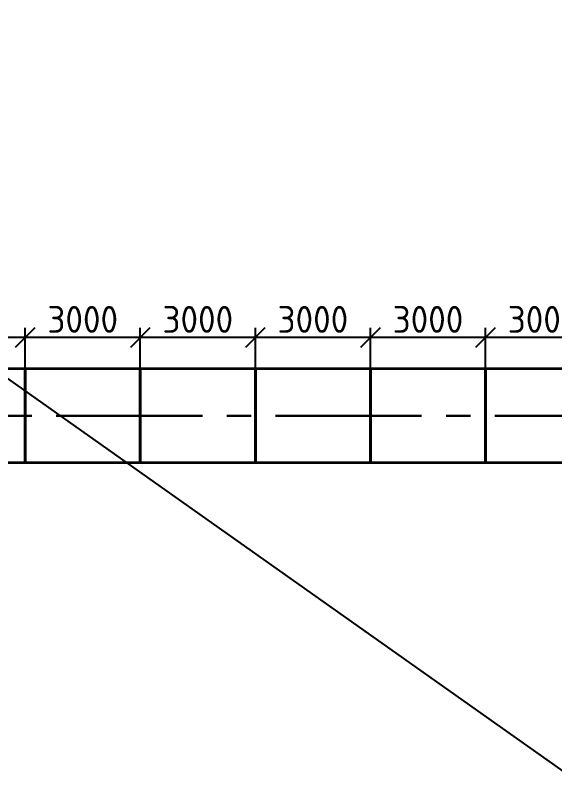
# Model space of a CAD drawing. Header units: millimetres. Extents: x 1601 to 14530, y 1157 to 12625.
# Drawn here: x 11794.9 to 11865.2, y 2930.3 to 3029.5 of the extents above; entities that cross this region are included whole.
import ezdxf

# ---------------------------------------------------------------- set-up
doc = ezdxf.new("R2010")
doc.units = ezdxf.units.MM
doc.linetypes.add('осевая2', pattern=[28.575, 19.05, -3.175, 3.175, -3.175])
doc.layers.add('Осевая', color=2, linetype='осевая2', lineweight=30)
doc.layers.add('таблица', color=250, linetype='Continuous', lineweight=35)
doc.styles.add('GOST', font='GOST Common.ttf')
doc.dimstyles.new('М 1 к 200', dxfattribs={"dimtxt": 3.5, "dimasz": 2.5, "dimexe": 1.25, "dimexo": 0, "dimtad": 1, "dimlfac": 0.2, "dimrnd": 0.1, "dimzin": 1, "dimtxsty": 'GOST', "dimblk": 'OBLIQUE', "dimcen": 2.5, "dimclrd": 256, "dimclre": 256, "dimclrt": 256, "dimadec": 0, "dimazin": 2, "dimtfac": 1, "dimtmove": 0, "dimatfit": 3, "dimldrblk": 'NONE', "dimfxl": 1.25, "dimlwd": -1, "dimlwe": -1, "dimarcsym": 0})

# ---------------------------------------------------------------- blocks, each defined once
blk = doc.blocks.new('_Oblique')
at = {"color": 0, "linetype": 'ByBlock', "lineweight": -2}
blk.add_line((-0.5, -0.5), (0.5, 0.5), dxfattribs=at)
blk = doc.blocks.new('*D291')
at = {"transparency": 16777216}
for p, q in [((11781.171, 2983.475), (11781.171, 2988.774)), ((11796.171, 2983.475), (11796.171, 2988.774)), ((11796.171, 2987.524), (11781.171, 2987.524))]:
    blk.add_line(p, q, dxfattribs=at)
at = {"layer": 'Defpoints', "color": 0, "transparency": 16777216}
for p in [(11781.171, 2987.524), (11781.171, 2983.475), (11796.171, 2983.475)]:
    blk.add_point(p, dxfattribs=at)
at = {"transparency": 16777216, "xscale": 2.5, "yscale": 2.5, "zscale": 2.5, "rotation": 180}
blk.add_blockref('_Oblique', (11781.171, 2987.524), dxfattribs=at)
at = {"transparency": 16777216, "xscale": 2.5, "yscale": 2.5, "zscale": 2.5}
blk.add_blockref('_Oblique', (11796.171, 2987.524), dxfattribs=at)
at = {"transparency": 16777216, "insert": (11788.671, 2989.899), "char_height": 3.5, "attachment_point": 5, "style": 'GOST'}
blk.add_mtext('3000', dxfattribs=at)
blk = doc.blocks.new('_None')
blk = doc.blocks.new('*D292')
at = {"transparency": 16777216}
for p, q in [((11796.171, 2983.475), (11796.171, 2988.774)), ((11811.171, 2983.475), (11811.171, 2988.774)), ((11811.171, 2987.524), (11796.171, 2987.524))]:
    blk.add_line(p, q, dxfattribs=at)
at = {"layer": 'Defpoints', "color": 0, "transparency": 16777216}
for p in [(11796.171, 2987.524), (11796.171, 2983.475), (11811.171, 2983.475)]:
    blk.add_point(p, dxfattribs=at)
at = {"transparency": 16777216, "xscale": 2.5, "yscale": 2.5, "zscale": 2.5, "rotation": 180}
blk.add_blockref('_Oblique', (11796.171, 2987.524), dxfattribs=at)
at = {"transparency": 16777216, "xscale": 2.5, "yscale": 2.5, "zscale": 2.5}
blk.add_blockref('_Oblique', (11811.171, 2987.524), dxfattribs=at)
at = {"transparency": 16777216, "insert": (11803.671, 2989.899), "char_height": 3.5, "attachment_point": 5, "style": 'GOST'}
blk.add_mtext('3000', dxfattribs=at)
blk = doc.blocks.new('*D293')
at = {"transparency": 16777216}
for p, q in [((11811.171, 2983.475), (11811.171, 2988.774)), ((11826.171, 2983.475), (11826.171, 2988.774)), ((11826.171, 2987.524), (11811.171, 2987.524))]:
    blk.add_line(p, q, dxfattribs=at)
at = {"layer": 'Defpoints', "color": 0, "transparency": 16777216}
for p in [(11811.171, 2987.524), (11811.171, 2983.475), (11826.171, 2983.475)]:
    blk.add_point(p, dxfattribs=at)
at = {"transparency": 16777216, "xscale": 2.5, "yscale": 2.5, "zscale": 2.5, "rotation": 180}
blk.add_blockref('_Oblique', (11811.171, 2987.524), dxfattribs=at)
at = {"transparency": 16777216, "xscale": 2.5, "yscale": 2.5, "zscale": 2.5}
blk.add_blockref('_Oblique', (11826.171, 2987.524), dxfattribs=at)
at = {"transparency": 16777216, "insert": (11818.671, 2989.899), "char_height": 3.5, "attachment_point": 5, "style": 'GOST'}
blk.add_mtext('3000', dxfattribs=at)
blk = doc.blocks.new('*D294')
at = {"transparency": 16777216}
for p, q in [((11826.171, 2983.475), (11826.171, 2988.774)), ((11841.171, 2983.475), (11841.171, 2988.774)), ((11841.171, 2987.524), (11826.171, 2987.524))]:
    blk.add_line(p, q, dxfattribs=at)
at = {"layer": 'Defpoints', "color": 0, "transparency": 16777216}
for p in [(11826.171, 2987.524), (11826.171, 2983.475), (11841.171, 2983.475)]:
    blk.add_point(p, dxfattribs=at)
at = {"transparency": 16777216, "xscale": 2.5, "yscale": 2.5, "zscale": 2.5, "rotation": 180}
blk.add_blockref('_Oblique', (11826.171, 2987.524), dxfattribs=at)
at = {"transparency": 16777216, "xscale": 2.5, "yscale": 2.5, "zscale": 2.5}
blk.add_blockref('_Oblique', (11841.171, 2987.524), dxfattribs=at)
at = {"transparency": 16777216, "insert": (11833.671, 2989.899), "char_height": 3.5, "attachment_point": 5, "style": 'GOST'}
blk.add_mtext('3000', dxfattribs=at)
blk = doc.blocks.new('*D295')
at = {"transparency": 16777216}
for p, q in [((11841.171, 2983.475), (11841.171, 2988.774)), ((11856.171, 2983.475), (11856.171, 2988.774)), ((11856.171, 2987.524), (11841.171, 2987.524))]:
    blk.add_line(p, q, dxfattribs=at)
at = {"layer": 'Defpoints', "color": 0, "transparency": 16777216}
for p in [(11841.171, 2987.524), (11841.171, 2983.475), (11856.171, 2983.475)]:
    blk.add_point(p, dxfattribs=at)
at = {"transparency": 16777216, "xscale": 2.5, "yscale": 2.5, "zscale": 2.5, "rotation": 180}
blk.add_blockref('_Oblique', (11841.171, 2987.524), dxfattribs=at)
at = {"transparency": 16777216, "xscale": 2.5, "yscale": 2.5, "zscale": 2.5}
blk.add_blockref('_Oblique', (11856.171, 2987.524), dxfattribs=at)
at = {"transparency": 16777216, "insert": (11848.671, 2989.899), "char_height": 3.5, "attachment_point": 5, "style": 'GOST'}
blk.add_mtext('3000', dxfattribs=at)
blk = doc.blocks.new('*D296')
at = {"transparency": 16777216}
for p, q in [((11856.171, 2983.475), (11856.171, 2988.774)), ((11871.171, 2983.475), (11871.171, 2988.774)), ((11871.171, 2987.524), (11856.171, 2987.524))]:
    blk.add_line(p, q, dxfattribs=at)
at = {"layer": 'Defpoints', "color": 0, "transparency": 16777216}
for p in [(11856.171, 2987.524), (11856.171, 2983.475), (11871.171, 2983.475)]:
    blk.add_point(p, dxfattribs=at)
at = {"transparency": 16777216, "xscale": 2.5, "yscale": 2.5, "zscale": 2.5, "rotation": 180}
blk.add_blockref('_Oblique', (11856.171, 2987.524), dxfattribs=at)
at = {"transparency": 16777216, "xscale": 2.5, "yscale": 2.5, "zscale": 2.5}
blk.add_blockref('_Oblique', (11871.171, 2987.524), dxfattribs=at)
at = {"transparency": 16777216, "insert": (11863.671, 2989.899), "char_height": 3.5, "attachment_point": 5, "style": 'GOST'}
blk.add_mtext('3000', dxfattribs=at)

msp = doc.modelspace()

# ---------------------------------------------------------------- linework, layer by layer
msp.add_line((11413.6464, 3250.9949), (12007.6464, 2830.9949))
at = {"layer": 'Осевая'}
msp.add_lwpolyline([(11475.0708, 2977.3253), (11665.9208, 2977.3253), (11665.9208, 2962.3253), (11685.9208, 2962.3253), (11685.9208, 2977.3253), (11896.9208, 2977.3253), (11896.9208, 2967.3253), (11933.0708, 2967.3253)], dxfattribs=at)
at = {"layer": 'таблица'}
for points in [[(11781.1708, 2983.4753), (11796.1708, 2983.4753), (11796.1708, 2971.1753), (11781.1708, 2971.1753)], [(11796.1708, 2983.4753), (11811.1708, 2983.4753), (11811.1708, 2971.1753), (11796.1708, 2971.1753)], [(11811.1708, 2983.4753), (11826.1708, 2983.4753), (11826.1708, 2971.1753), (11811.1708, 2971.1753)], [(11826.1708, 2983.4753), (11841.1708, 2983.4753), (11841.1708, 2971.1753), (11826.1708, 2971.1753)], [(11841.1708, 2983.4753), (11856.1708, 2983.4753), (11856.1708, 2971.1753), (11841.1708, 2971.1753)], [(11856.1708, 2983.4753), (11871.1708, 2983.4753), (11871.1708, 2971.1753), (11856.1708, 2971.1753)]]:
    msp.add_lwpolyline(points, close=True, dxfattribs=at)

# ---------------------------------------------------------------- dimensions: what is measured, and where the dimension line sits
for base, p1, p2, picture, middle in [((11781.1708, 2987.5235), (11796.1708, 2983.4753), (11781.1708, 2983.4753), '*D291', (11788.6708, 2989.8985)), ((11796.1708, 2987.5235), (11811.1708, 2983.4753), (11796.1708, 2983.4753), '*D292', (11803.6708, 2989.8985)), ((11811.1708, 2987.5235), (11826.1708, 2983.4753), (11811.1708, 2983.4753), '*D293', (11818.6708, 2989.8985)), ((11826.1708, 2987.5235), (11841.1708, 2983.4753), (11826.1708, 2983.4753), '*D294', (11833.6708, 2989.8985)), ((11841.1708, 2987.5235), (11856.1708, 2983.4753), (11841.1708, 2983.4753), '*D295', (11848.6708, 2989.8985)), ((11856.1708, 2987.5235), (11871.1708, 2983.4753), (11856.1708, 2983.4753), '*D296', (11863.6708, 2989.8985))]:
    dim = msp.add_linear_dim(base=base, p1=p1, p2=p2, text='3000', dimstyle='М 1 к 200')
    dim.commit()
    dim.dimension.update_dxf_attribs({"geometry": picture, "text_midpoint": middle})

doc.saveas('drawing.dxf')
